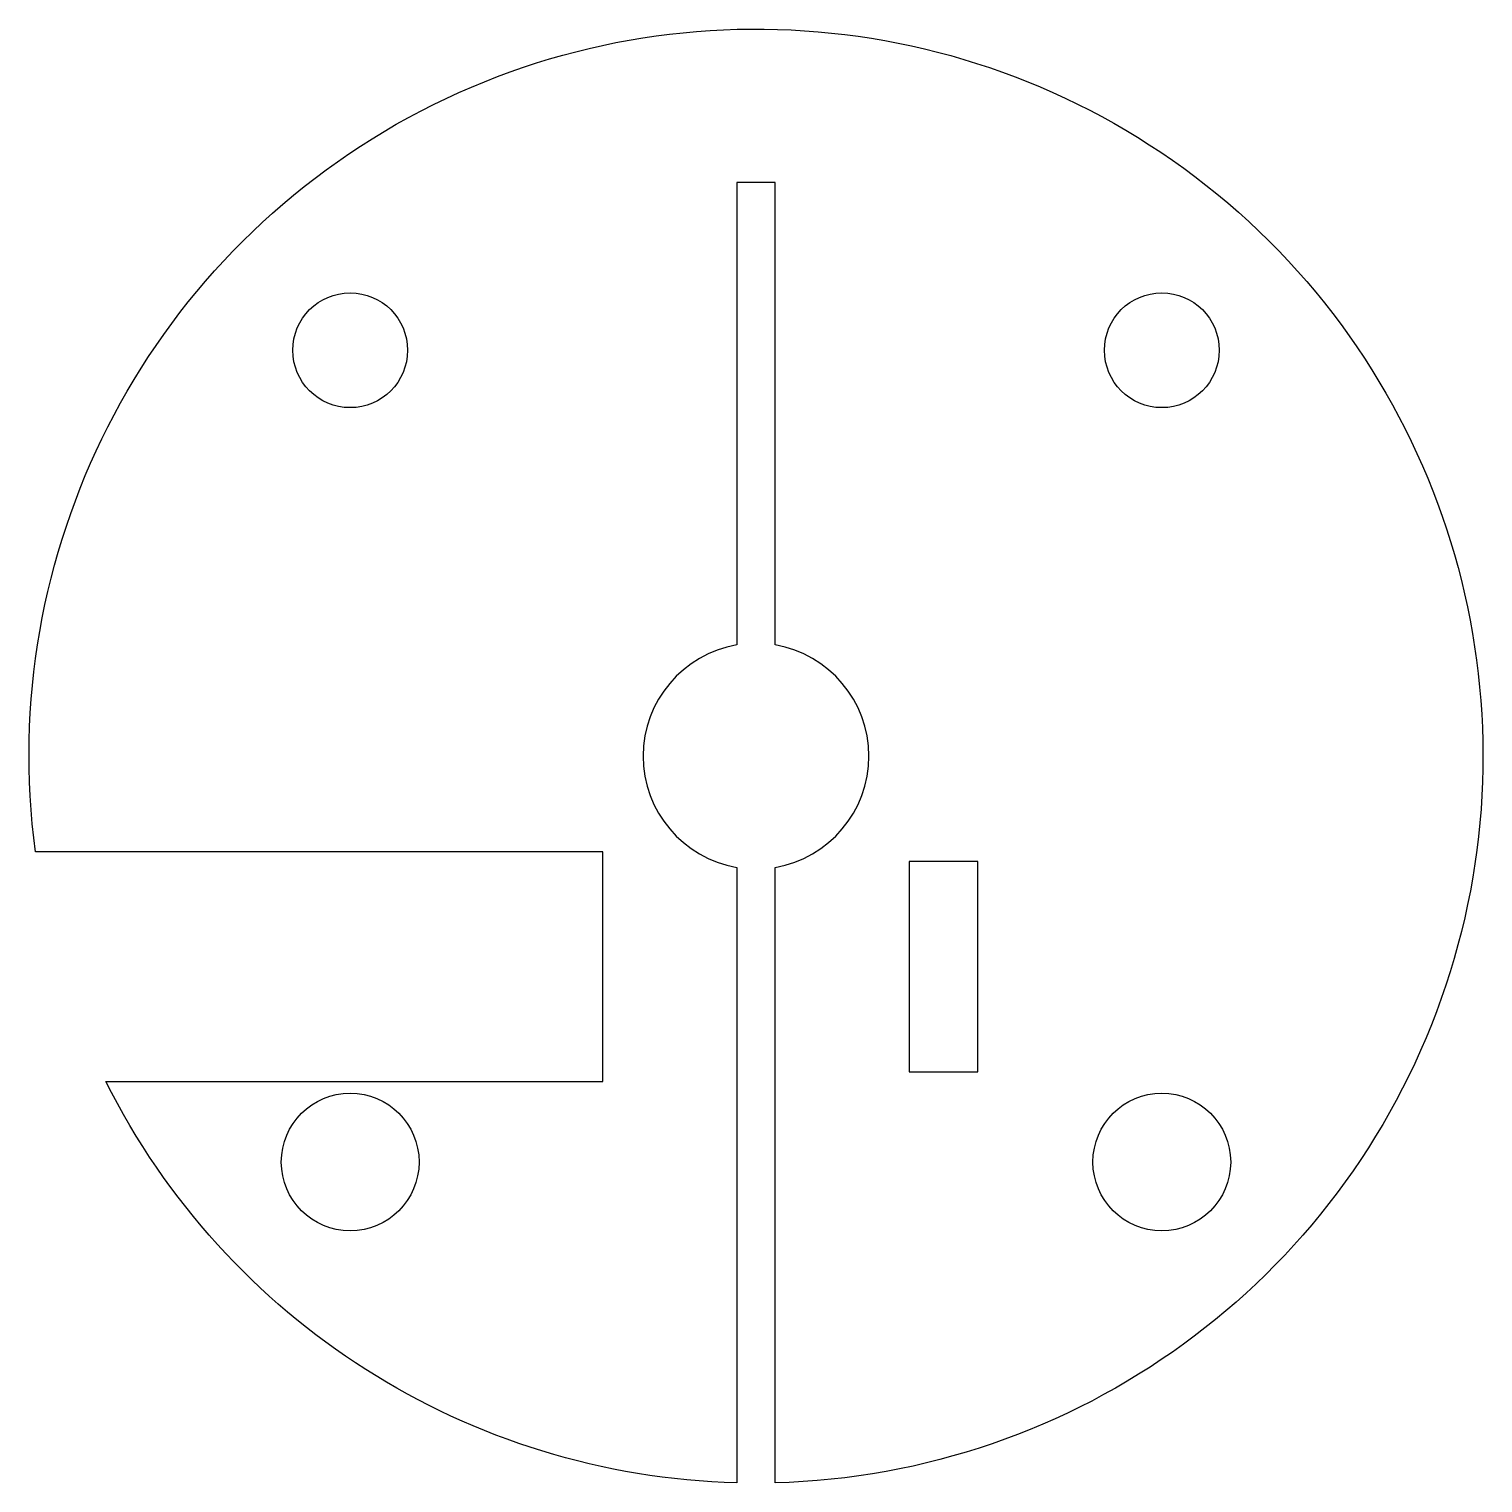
# Model space of a CAD drawing. Header units: millimetres. Extents: x -19 to 19, y -19 to 19.
import ezdxf

# ---------------------------------------------------------------- set-up
doc = ezdxf.new("R2010")
doc.units = ezdxf.units.MM
doc.layers.get('0').update_dxf_attribs({"linetype": 'CONTINUOUS'})

msp = doc.modelspace()

# ---------------------------------------------------------------- linework, layer by layer
msp.add_lwpolyline([(0.5, -18.993), (0.5, -2.907, 0.842701), (0.5, 2.907), (0.5, 14.992), (-0.5, 14.992), (-0.5, 2.907, 0.842701), (-0.5, -2.907), (-0.5, -18.993, -0.276935), (-16.993, -8.5), (-4, -8.5), (-4, -2.5), (-18.835, -2.5, -2.606887)], format="xyb", close=True)
msp.add_lwpolyline([(4, -8.25), (5.8, -8.25), (5.8, -2.75), (4, -2.75)], close=True)
for centre, radius in [((-10.607, 10.607), 1.5), ((10.607, 10.607), 1.5), ((-10.607, -10.607), 1.8), ((10.607, -10.607), 1.8)]:
    msp.add_circle(centre, radius)

doc.saveas('drawing.dxf')
